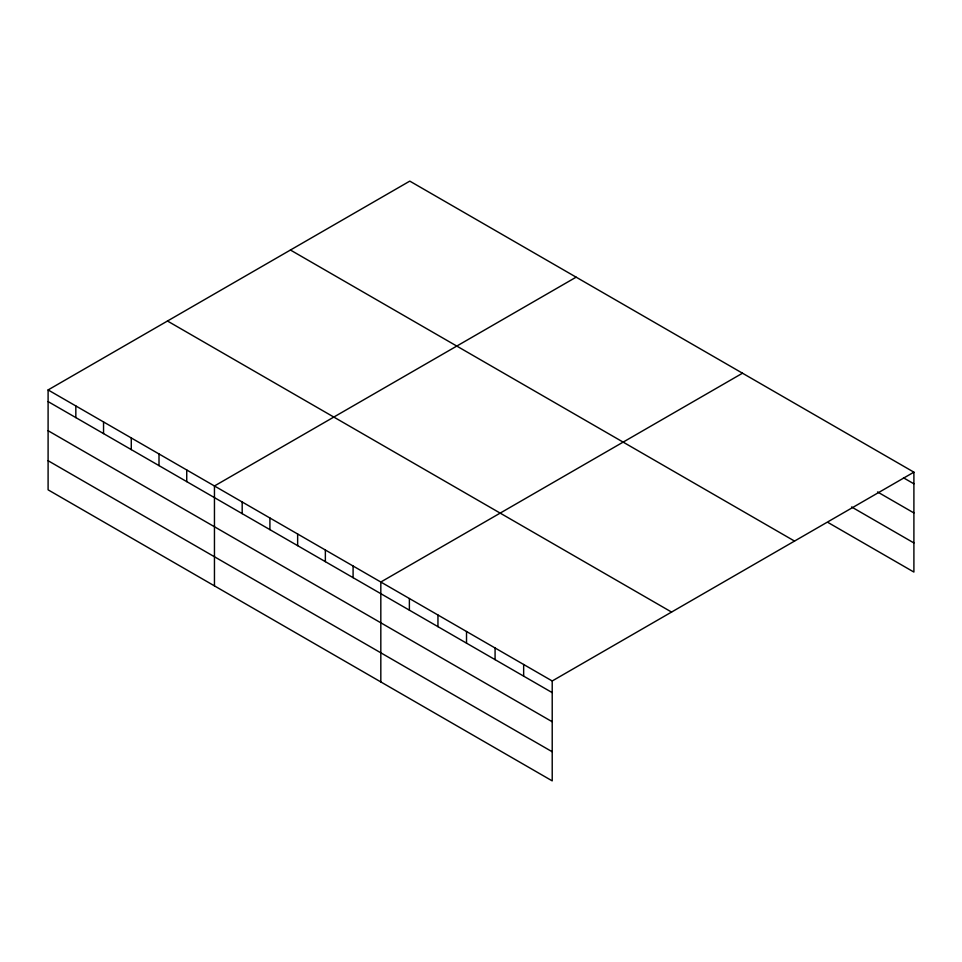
<?xml version="1.0" encoding="UTF-8"?>
<svg xmlns="http://www.w3.org/2000/svg" width="962" height="962" viewBox="0 0 962 962"><rect width="100%" height="100%" fill="white"/><g stroke="black" fill="none" stroke-linecap="round" stroke-linejoin="round"><path stroke-width="1.44" d="M48.1 389.935L552.212 680.976L552.212 780.879L48.1 489.838L48.1 389.935L409.788 181.121L913.9 472.162L913.9 572.065L828.198 522.594M576.142 277.164L214.454 485.978L214.454 585.882M742.496 373.208L380.82 582.022L380.82 681.926M552.212 680.976L913.9 472.162M903.51 477.825L913.9 483.814M877.548 491.955L913.9 512.938M851.574 506.962L913.9 542.941M290.428 250.024L794.54 541.077M167.46 321.019L671.572 612.072M48.1 401.587L552.212 692.628M48.1 430.711L552.212 721.753M48.1 460.714L552.212 751.767M523.653 664.489L523.653 676.142M495.081 647.991L495.081 659.643M466.522 631.505L466.522 643.157M437.95 615.007L437.95 626.659M409.379 598.52L409.379 610.173M353.09 566.017L353.09 577.669M325.36 550.011L325.36 561.664M297.643 533.994L297.643 545.658M269.913 517.989L269.913 529.641M242.183 501.984L242.183 513.636M186.736 469.973L186.736 481.625M159.007 453.956L159.007 465.62M131.277 437.95L131.277 449.603M103.547 421.945L103.547 433.597M75.83 405.94L75.83 417.592"/></g></svg>
